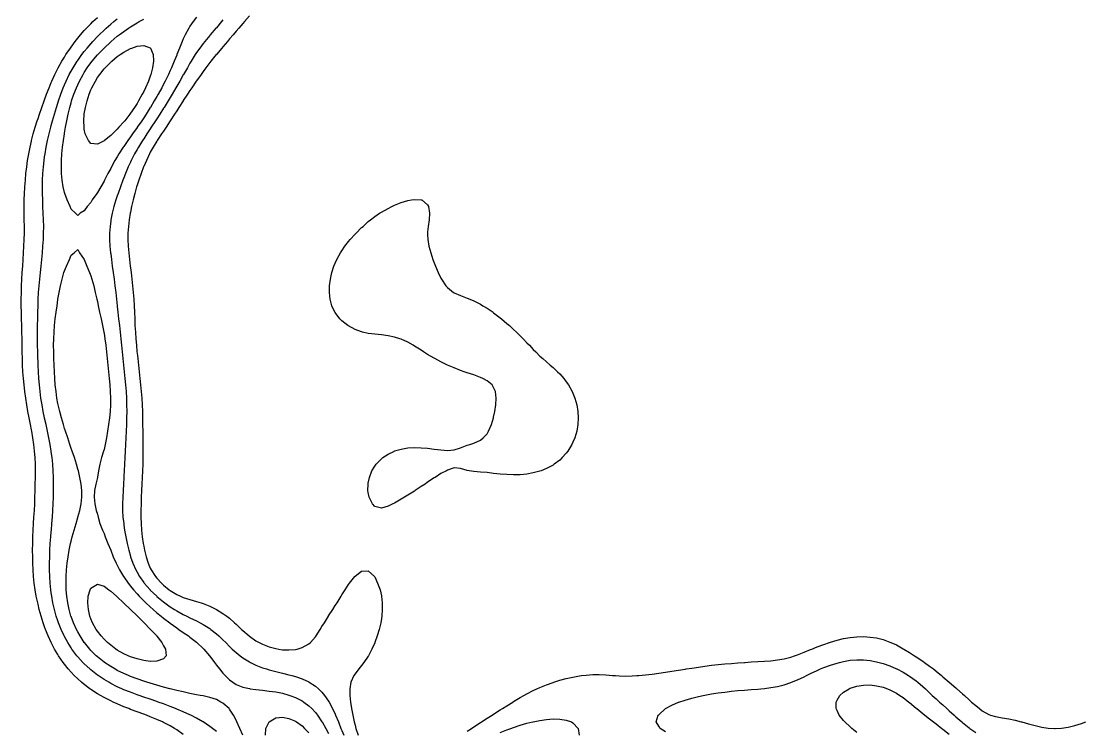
# Model space of a CAD drawing. Header units: inches. Extents: x -3765 to -2207, y 6717241 to 6718976.
# Drawn here: x -3386 to -2782, y 6718171 to 6718574 of the extents above; entities that cross this region are included whole.
import ezdxf

# ---------------------------------------------------------------- set-up
doc = ezdxf.new("R2010")
doc.units = ezdxf.units.IN
doc.header["$MEASUREMENT"] = 0

msp = doc.modelspace()

# ---------------------------------------------------------------- linework, layer by layer
for points in [[(-3286.55, 6718575.84), (-3288.52, 6718573.34), (-3290.3, 6718570.71), (-3290.96, 6718569.59), (-3292.96, 6718565.84), (-3294.05, 6718563.54), (-3294.66, 6718562.09), (-3296.23, 6718558.35), (-3297.71, 6718554.6), (-3297.8, 6718554.39), (-3299.25, 6718550.85), (-3300.82, 6718547.1), (-3301.55, 6718545.55), (-3302.55, 6718543.35), (-3304.39, 6718539.61), (-3305.29, 6718537.87), (-3306.33, 6718535.86), (-3308.36, 6718532.11), (-3309.04, 6718530.91), (-3310.52, 6718528.36), (-3312.74, 6718524.61), (-3312.79, 6718524.53), (-3315.13, 6718520.87), (-3316.54, 6718518.72), (-3317.64, 6718517.12), (-3320.2, 6718513.37), (-3320.29, 6718513.24), (-3322.89, 6718509.62), (-3324.03, 6718507.94), (-3325.56, 6718505.87), (-3327.78, 6718502.57), (-3328.12, 6718502.13), (-3330.59, 6718498.38), (-3331.53, 6718496.71), (-3332.87, 6718494.63), (-3334.85, 6718490.88), (-3335.28, 6718489.96), (-3336.83, 6718487.13), (-3338.72, 6718483.39), (-3339.03, 6718482.76), (-3340.93, 6718479.64), (-3342.77, 6718476.37), (-3343.15, 6718475.89), (-3345.73, 6718472.14), (-3346.52, 6718470.75), (-3348.72, 6718468.39), (-3350.27, 6718465.92), (-3352.62, 6718464.65)], [(-3256.57, 6718576.66), (-3259.35, 6718573.34), (-3260.32, 6718572.22), (-3262.56, 6718569.59), (-3264.06, 6718567.85), (-3265.78, 6718565.84), (-3267.81, 6718563.5), (-3269, 6718562.09), (-3271.56, 6718559.13), (-3272.23, 6718558.35), (-3275.31, 6718554.72), (-3275.41, 6718554.6), (-3278.47, 6718550.85), (-3279.06, 6718550.13), (-3281.31, 6718547.1), (-3282.81, 6718545.13), (-3284.01, 6718543.35), (-3286.55, 6718539.83), (-3286.7, 6718539.61), (-3289.21, 6718535.86), (-3290.3, 6718534.32), (-3291.71, 6718532.11), (-3294.05, 6718528.64), (-3294.22, 6718528.36), (-3296.58, 6718524.61), (-3297.8, 6718522.79), (-3298.99, 6718520.87), (-3301.47, 6718517.12), (-3301.55, 6718517), (-3303.87, 6718513.37), (-3305.29, 6718511.28), (-3306.36, 6718509.62), (-3308.85, 6718505.87), (-3309.04, 6718505.57), (-3311.1, 6718502.13), (-3312.79, 6718499.18), (-3313.22, 6718498.38), (-3315, 6718494.63), (-3316.54, 6718491.15), (-3316.65, 6718490.88), (-3318.02, 6718487.13), (-3319.33, 6718483.39), (-3320.29, 6718480.49), (-3320.55, 6718479.64), (-3321.6, 6718475.89), (-3322.53, 6718472.14), (-3323.38, 6718468.39), (-3324.03, 6718465.16), (-3324.13, 6718464.65), (-3324.75, 6718460.9), (-3325.21, 6718457.15), (-3325.46, 6718453.4), (-3325.48, 6718449.65), (-3325.31, 6718445.9), (-3325.01, 6718442.16), (-3324.6, 6718438.41), (-3324.16, 6718434.66), (-3324.03, 6718433.57), (-3323.7, 6718430.91), (-3323.28, 6718427.16), (-3322.88, 6718423.42), (-3322.53, 6718419.67), (-3322.23, 6718415.92), (-3322, 6718412.17), (-3321.81, 6718408.42), (-3321.65, 6718404.68), (-3321.48, 6718400.93), (-3321.27, 6718397.18), (-3321.02, 6718393.43), (-3320.71, 6718389.68), (-3320.35, 6718385.94), (-3320.29, 6718385.26), (-3319.94, 6718382.19), (-3319.5, 6718378.44), (-3319.06, 6718374.69), (-3318.66, 6718370.94), (-3318.29, 6718367.2), (-3317.96, 6718363.45), (-3317.68, 6718359.7), (-3317.46, 6718355.95), (-3317.31, 6718352.2), (-3317.21, 6718348.46), (-3317.15, 6718344.71), (-3317.11, 6718340.96), (-3317.09, 6718337.21), (-3317.06, 6718333.46), (-3317.02, 6718329.71), (-3317.02, 6718325.97), (-3317.07, 6718322.22), (-3317.18, 6718318.47), (-3317.33, 6718314.72), (-3317.51, 6718310.97), (-3317.71, 6718307.23), (-3317.9, 6718303.48), (-3318.05, 6718299.73), (-3318.12, 6718295.98), (-3318.13, 6718292.23), (-3318.02, 6718288.49), (-3317.74, 6718284.74), (-3317.32, 6718280.99), (-3316.79, 6718277.24), (-3316.54, 6718275.8), (-3316.09, 6718273.49), (-3315.17, 6718269.75), (-3313.97, 6718266), (-3312.79, 6718263.31), (-3312.27, 6718262.25), (-3309.86, 6718258.5), (-3309.04, 6718257.5), (-3306.53, 6718254.75), (-3305.29, 6718253.58), (-3302.17, 6718251.01), (-3301.55, 6718250.53), (-3297.8, 6718248.23), (-3295.65, 6718247.26), (-3294.05, 6718246.56), (-3290.3, 6718245.43), (-3286.55, 6718244.36), (-3283.98, 6718243.51), (-3282.81, 6718243.13), (-3279.06, 6718241.68), (-3275.31, 6718239.81), (-3275.22, 6718239.76), (-3271.56, 6718237.59), (-3269.39, 6718236.01), (-3267.81, 6718234.79), (-3264.93, 6718232.27), (-3264.06, 6718231.47), (-3260.98, 6718228.52), (-3260.32, 6718227.89), (-3256.71, 6718224.77), (-3256.57, 6718224.66), (-3252.82, 6718222.06), (-3251.01, 6718221.02), (-3249.07, 6718220.04), (-3245.32, 6718218.59), (-3241.58, 6718217.56), (-3239.87, 6718217.27), (-3237.83, 6718216.95), (-3234.08, 6718216.8), (-3230.33, 6718217.1), (-3229.51, 6718217.27), (-3226.58, 6718218.13), (-3222.84, 6718220.29), (-3221.93, 6718221.02), (-3219.09, 6718224.3), (-3218.72, 6718224.77), (-3216.29, 6718228.52), (-3215.34, 6718230.12), (-3213.99, 6718232.27), (-3211.73, 6718236.01), (-3211.59, 6718236.24), (-3209.22, 6718239.76), (-3207.84, 6718242.03), (-3206.8, 6718243.51), (-3204.5, 6718247.26), (-3204.1, 6718248.03), (-3202.11, 6718251.01), (-3200.35, 6718253.96), (-3199.67, 6718254.75), (-3196.68, 6718258.5), (-3196.6, 6718258.61), (-3192.85, 6718261.46), (-3189.1, 6718261.67), (-3185.61, 6718258.5), (-3185.36, 6718258.24), (-3183.74, 6718254.75), (-3182.4, 6718251.01), (-3181.61, 6718247.54), (-3181.56, 6718247.26), (-3181.26, 6718243.51), (-3181.21, 6718239.76), (-3181.42, 6718236.01), (-3181.61, 6718234.68), (-3181.99, 6718232.27), (-3182.84, 6718228.52), (-3183.94, 6718224.77), (-3185.27, 6718221.02), (-3185.36, 6718220.83), (-3187, 6718217.27), (-3188.97, 6718213.52), (-3189.1, 6718213.31), (-3191.51, 6718209.78), (-3192.85, 6718208.01), (-3194.46, 6718206.03), (-3196.6, 6718203.23), (-3197.21, 6718202.28), (-3198.89, 6718198.53), (-3199.54, 6718194.78), (-3199.55, 6718191.04), (-3199.18, 6718187.29), (-3198.62, 6718183.54), (-3197.92, 6718179.79), (-3197.11, 6718176.04), (-3196.6, 6718174.11), (-3196.09, 6718172.3), (-3194.75, 6718168.55)], [(-3294.05, 6718168.92), (-3297.8, 6718171.45), (-3299.07, 6718172.3), (-3301.55, 6718173.69), (-3305.29, 6718175.74), (-3305.89, 6718176.04), (-3309.04, 6718177.42), (-3312.79, 6718178.96), (-3314.88, 6718179.79), (-3316.54, 6718180.36), (-3320.29, 6718181.68), (-3324.03, 6718183.13), (-3325.01, 6718183.54), (-3327.78, 6718184.61), (-3331.53, 6718186.21), (-3333.78, 6718187.29), (-3335.28, 6718187.97), (-3339.03, 6718189.84), (-3341.13, 6718191.04), (-3342.77, 6718191.96), (-3346.52, 6718194.38), (-3347.08, 6718194.78), (-3350.27, 6718197.13), (-3351.94, 6718198.53), (-3354.02, 6718200.36), (-3355.97, 6718202.28), (-3357.77, 6718204.18), (-3359.38, 6718206.03), (-3361.51, 6718208.74), (-3362.3, 6718209.78), (-3364.82, 6718213.52), (-3365.26, 6718214.25), (-3367.08, 6718217.27), (-3368.98, 6718221.02), (-3369.01, 6718221.09), (-3370.76, 6718224.77), (-3372.24, 6718228.52), (-3372.76, 6718230), (-3373.6, 6718232.27), (-3374.8, 6718236.01), (-3375.81, 6718239.76), (-3376.51, 6718242.85), (-3376.68, 6718243.51), (-3377.49, 6718247.26), (-3378.15, 6718251.01), (-3378.66, 6718254.75), (-3379.03, 6718258.5), (-3379.28, 6718262.25), (-3379.45, 6718266), (-3379.56, 6718269.75), (-3379.58, 6718273.49), (-3379.54, 6718277.24), (-3379.44, 6718280.99), (-3379.27, 6718284.74), (-3379.06, 6718288.49), (-3378.83, 6718292.23), (-3378.6, 6718295.98), (-3378.4, 6718299.73), (-3378.26, 6718303.48), (-3378.15, 6718307.23), (-3378.07, 6718310.97), (-3378, 6718314.72), (-3377.99, 6718318.47), (-3378.04, 6718322.22), (-3378.2, 6718325.97), (-3378.5, 6718329.71), (-3378.96, 6718333.46), (-3379.51, 6718337.21), (-3380.13, 6718340.96), (-3380.25, 6718341.63), (-3380.86, 6718344.71), (-3381.59, 6718348.46), (-3382.28, 6718352.2), (-3382.92, 6718355.95), (-3383.5, 6718359.7), (-3384, 6718363.45), (-3384, 6718363.5), (-3384.46, 6718367.2), (-3384.84, 6718370.94), (-3385.12, 6718374.69), (-3385.3, 6718378.44), (-3385.4, 6718382.19), (-3385.45, 6718385.94), (-3385.5, 6718389.68), (-3385.55, 6718393.43), (-3385.64, 6718397.18), (-3385.75, 6718400.93), (-3385.86, 6718404.68), (-3385.96, 6718408.42), (-3386.02, 6718412.17), (-3386.02, 6718415.92), (-3385.96, 6718419.67), (-3385.83, 6718423.42), (-3385.66, 6718427.16), (-3385.45, 6718430.91), (-3385.22, 6718434.66), (-3384.97, 6718438.41), (-3384.73, 6718442.16), (-3384.51, 6718445.9), (-3384.34, 6718449.65), (-3384.27, 6718453.4), (-3384.29, 6718457.15), (-3384.32, 6718460.9), (-3384.36, 6718464.65), (-3384.36, 6718468.39), (-3384.31, 6718472.14), (-3384.19, 6718475.89), (-3384, 6718479.2), (-3383.98, 6718479.64), (-3383.7, 6718483.39), (-3383.36, 6718487.13), (-3382.95, 6718490.88), (-3382.44, 6718494.63), (-3381.82, 6718498.38), (-3381.07, 6718502.13), (-3380.25, 6718505.53), (-3380.18, 6718505.87), (-3379.26, 6718509.62), (-3378.19, 6718513.37), (-3376.97, 6718517.12), (-3376.51, 6718518.4), (-3375.71, 6718520.87), (-3374.43, 6718524.61), (-3373.03, 6718528.36), (-3372.76, 6718529.03), (-3371.69, 6718532.11), (-3370.25, 6718535.86), (-3369.01, 6718538.72), (-3368.66, 6718539.61), (-3367.01, 6718543.35), (-3365.26, 6718546.72), (-3365.07, 6718547.1), (-3363.02, 6718550.85), (-3361.51, 6718553.27), (-3360.69, 6718554.6), (-3358.18, 6718558.35), (-3357.77, 6718558.92), (-3355.46, 6718562.09), (-3354.02, 6718563.91), (-3352.42, 6718565.84), (-3350.27, 6718568.26), (-3349.03, 6718569.59), (-3346.52, 6718572.16), (-3345.32, 6718573.34), (-3342.77, 6718575.75)], [(-3275.31, 6718170.47), (-3277.55, 6718172.3), (-3279.06, 6718173.46), (-3282.81, 6718175.98), (-3282.9, 6718176.04), (-3286.55, 6718178.14), (-3289.86, 6718179.79), (-3290.3, 6718179.99), (-3294.05, 6718181.64), (-3297.8, 6718183.24), (-3298.5, 6718183.54), (-3301.55, 6718184.76), (-3305.29, 6718186.18), (-3308.34, 6718187.29), (-3309.04, 6718187.53), (-3312.79, 6718188.82), (-3316.54, 6718190.1), (-3319.2, 6718191.04), (-3320.29, 6718191.41), (-3324.03, 6718192.78), (-3327.78, 6718194.29), (-3328.89, 6718194.78), (-3331.53, 6718195.97), (-3335.28, 6718197.88), (-3336.42, 6718198.53), (-3339.03, 6718200.06), (-3342.36, 6718202.28), (-3342.77, 6718202.57), (-3346.52, 6718205.47), (-3347.17, 6718206.03), (-3350.27, 6718208.89), (-3351.14, 6718209.78), (-3354.02, 6718212.97), (-3354.47, 6718213.52), (-3357.28, 6718217.27), (-3357.77, 6718218), (-3359.66, 6718221.02), (-3361.51, 6718224.45), (-3361.68, 6718224.77), (-3363.4, 6718228.52), (-3364.87, 6718232.27), (-3365.26, 6718233.42), (-3366.14, 6718236.01), (-3367.19, 6718239.76), (-3368.05, 6718243.51), (-3368.74, 6718247.26), (-3369.01, 6718249.19), (-3369.27, 6718251.01), (-3369.64, 6718254.75), (-3369.88, 6718258.5), (-3370, 6718262.25), (-3370, 6718266), (-3369.91, 6718269.75), (-3369.75, 6718273.49), (-3369.54, 6718277.24), (-3369.25, 6718280.99), (-3369.01, 6718283.87), (-3368.93, 6718284.74), (-3368.62, 6718288.49), (-3368.31, 6718292.23), (-3368.06, 6718295.98), (-3367.9, 6718299.73), (-3367.79, 6718303.48), (-3367.73, 6718307.23), (-3367.72, 6718310.97), (-3367.77, 6718314.72), (-3367.89, 6718318.47), (-3368.11, 6718322.22), (-3368.51, 6718325.97), (-3369.01, 6718329.21), (-3369.08, 6718329.71), (-3369.72, 6718333.46), (-3370.43, 6718337.21), (-3371.19, 6718340.96), (-3371.97, 6718344.71), (-3372.76, 6718348.3), (-3372.79, 6718348.46), (-3373.57, 6718352.2), (-3374.26, 6718355.95), (-3374.85, 6718359.7), (-3375.36, 6718363.45), (-3375.76, 6718367.2), (-3376.07, 6718370.94), (-3376.27, 6718374.69), (-3376.42, 6718378.44), (-3376.51, 6718380.9), (-3376.55, 6718382.19), (-3376.65, 6718385.94), (-3376.75, 6718389.68), (-3376.82, 6718393.43), (-3376.83, 6718397.18), (-3376.79, 6718400.93), (-3376.71, 6718404.68), (-3376.61, 6718408.42), (-3376.51, 6718412.08), (-3376.5, 6718412.17), (-3376.37, 6718415.92), (-3376.18, 6718419.67), (-3375.92, 6718423.42), (-3375.58, 6718427.16), (-3375.19, 6718430.91), (-3374.78, 6718434.66), (-3374.38, 6718438.41), (-3374, 6718442.16), (-3373.7, 6718445.9), (-3373.47, 6718449.65), (-3373.34, 6718453.4), (-3373.32, 6718457.15), (-3373.4, 6718460.9), (-3373.56, 6718464.65), (-3373.73, 6718468.39), (-3373.87, 6718472.14), (-3373.95, 6718475.89), (-3373.97, 6718479.64), (-3373.89, 6718483.39), (-3373.71, 6718487.13), (-3373.43, 6718490.88), (-3373.04, 6718494.63), (-3372.76, 6718496.71), (-3372.53, 6718498.38), (-3371.9, 6718502.13), (-3371.15, 6718505.87), (-3370.28, 6718509.62), (-3369.29, 6718513.37), (-3369.01, 6718514.34), (-3368.25, 6718517.12), (-3367.19, 6718520.87), (-3366.08, 6718524.61), (-3365.26, 6718527.17), (-3364.9, 6718528.36), (-3363.64, 6718532.11), (-3362.22, 6718535.86), (-3361.51, 6718537.49), (-3360.6, 6718539.61), (-3358.77, 6718543.35), (-3357.77, 6718545.16), (-3356.67, 6718547.1), (-3354.31, 6718550.85), (-3354.02, 6718551.27), (-3351.63, 6718554.6), (-3350.27, 6718556.36), (-3348.65, 6718558.35), (-3346.52, 6718560.82), (-3345.37, 6718562.09), (-3342.77, 6718564.85), (-3341.78, 6718565.84), (-3339.03, 6718568.49), (-3337.79, 6718569.59), (-3335.28, 6718571.81), (-3333.43, 6718573.34), (-3331.53, 6718574.92)], [(-3352.62, 6718464.65), (-3354.02, 6718463.27), (-3355.2, 6718464.65), (-3357.77, 6718466.97), (-3358.29, 6718468.39), (-3359.93, 6718472.14), (-3361.37, 6718475.89), (-3361.51, 6718476.34), (-3362.21, 6718479.64), (-3362.79, 6718483.39), (-3363.14, 6718487.13), (-3363.29, 6718490.88), (-3363.24, 6718494.63), (-3363.03, 6718498.38), (-3362.65, 6718502.13), (-3362.15, 6718505.87), (-3361.58, 6718509.62), (-3361.51, 6718510.01), (-3360.93, 6718513.37), (-3360.21, 6718517.12), (-3359.42, 6718520.87), (-3358.51, 6718524.61), (-3357.77, 6718527.29), (-3357.45, 6718528.36), (-3356.18, 6718532.11), (-3354.71, 6718535.86), (-3354.02, 6718537.4), (-3352.97, 6718539.61), (-3350.95, 6718543.35), (-3350.27, 6718544.47), (-3348.54, 6718547.1), (-3346.52, 6718549.89), (-3345.77, 6718550.85), (-3342.77, 6718554.42), (-3342.62, 6718554.6), (-3339.05, 6718558.35), (-3339.03, 6718558.37), (-3335.28, 6718561.86), (-3335, 6718562.09), (-3331.53, 6718565), (-3330.41, 6718565.84), (-3327.78, 6718567.81), (-3325.13, 6718569.59), (-3324.03, 6718570.34), (-3320.29, 6718572.64), (-3319.03, 6718573.34), (-3316.54, 6718574.82)], [(-3271.56, 6718574.27), (-3272.35, 6718573.34), (-3275.31, 6718569.85), (-3275.53, 6718569.59), (-3278.72, 6718565.84), (-3279.06, 6718565.44), (-3281.87, 6718562.09), (-3282.81, 6718560.94), (-3284.75, 6718558.35), (-3286.55, 6718555.79), (-3287.31, 6718554.6), (-3289.61, 6718550.85), (-3290.3, 6718549.72), (-3291.76, 6718547.1), (-3293.91, 6718543.35), (-3294.05, 6718543.13), (-3296.05, 6718539.61), (-3297.8, 6718536.67), (-3298.26, 6718535.86), (-3300.47, 6718532.11), (-3301.55, 6718530.35), (-3302.72, 6718528.36), (-3305.01, 6718524.61), (-3305.29, 6718524.17), (-3307.34, 6718520.87), (-3309.04, 6718518.24), (-3309.76, 6718517.12), (-3312.24, 6718513.37), (-3312.79, 6718512.55), (-3314.74, 6718509.62), (-3316.54, 6718506.89), (-3317.21, 6718505.87), (-3319.55, 6718502.13), (-3320.29, 6718500.83), (-3321.7, 6718498.38), (-3323.61, 6718494.63), (-3324.03, 6718493.68), (-3325.33, 6718490.88), (-3326.84, 6718487.13), (-3327.78, 6718484.67), (-3328.3, 6718483.39), (-3329.72, 6718479.64), (-3331.06, 6718475.89), (-3331.53, 6718474.48), (-3332.38, 6718472.14), (-3333.57, 6718468.39), (-3334.53, 6718464.65), (-3335.2, 6718460.9), (-3335.28, 6718460.22), (-3335.66, 6718457.15), (-3335.9, 6718453.4), (-3335.91, 6718449.65), (-3335.72, 6718445.9), (-3335.35, 6718442.16), (-3335.28, 6718441.58), (-3334.9, 6718438.41), (-3334.4, 6718434.66), (-3333.87, 6718430.91), (-3333.34, 6718427.16), (-3332.84, 6718423.42), (-3332.37, 6718419.67), (-3331.95, 6718415.92), (-3331.58, 6718412.17), (-3331.53, 6718411.75), (-3331.2, 6718408.42), (-3330.78, 6718404.68), (-3330.35, 6718400.93), (-3329.94, 6718397.18), (-3329.53, 6718393.43), (-3329.13, 6718389.68), (-3328.74, 6718385.94), (-3328.37, 6718382.19), (-3327.99, 6718378.44), (-3327.78, 6718376.49), (-3327.59, 6718374.69), (-3327.2, 6718370.94), (-3326.86, 6718367.2), (-3326.57, 6718363.45), (-3326.36, 6718359.7), (-3326.23, 6718355.95), (-3326.18, 6718352.2), (-3326.21, 6718348.46), (-3326.33, 6718344.71), (-3326.48, 6718340.96), (-3326.66, 6718337.21), (-3326.85, 6718333.46), (-3327.05, 6718329.71), (-3327.23, 6718325.97), (-3327.4, 6718322.22), (-3327.59, 6718318.47), (-3327.78, 6718315.36), (-3327.82, 6718314.72), (-3328.07, 6718310.97), (-3328.28, 6718307.23), (-3328.42, 6718303.48), (-3328.5, 6718299.73), (-3328.49, 6718295.98), (-3328.3, 6718292.23), (-3327.91, 6718288.49), (-3327.78, 6718287.67), (-3327.37, 6718284.74), (-3326.72, 6718280.99), (-3325.95, 6718277.24), (-3325.03, 6718273.49), (-3324.03, 6718270), (-3323.97, 6718269.75), (-3322.7, 6718266), (-3321.03, 6718262.25), (-3320.29, 6718260.94), (-3318.9, 6718258.5), (-3316.54, 6718255.15), (-3316.24, 6718254.75), (-3312.96, 6718251.01), (-3312.79, 6718250.83), (-3309.07, 6718247.26), (-3309.04, 6718247.23), (-3305.29, 6718244.09), (-3304.5, 6718243.51), (-3301.55, 6718241.36), (-3299, 6718239.76), (-3297.8, 6718238.99), (-3294.05, 6718236.96), (-3292.02, 6718236.01), (-3290.3, 6718235.14), (-3286.55, 6718233.34), (-3284.48, 6718232.27), (-3282.81, 6718231.3), (-3279.06, 6718228.91), (-3278.5, 6718228.52), (-3275.31, 6718226.03), (-3273.86, 6718224.77), (-3271.56, 6718222.56), (-3270.01, 6718221.02), (-3267.81, 6718218.79), (-3266.24, 6718217.27), (-3264.06, 6718215.3), (-3261.81, 6718213.52), (-3260.32, 6718212.42), (-3256.57, 6718210.12), (-3255.9, 6718209.78), (-3252.82, 6718208.25), (-3249.07, 6718206.76), (-3246.82, 6718206.03), (-3245.32, 6718205.56), (-3241.58, 6718204.55), (-3237.83, 6718203.63), (-3234.08, 6718202.72), (-3232.48, 6718202.28), (-3230.33, 6718201.7), (-3226.58, 6718200.44), (-3222.84, 6718198.71), (-3222.54, 6718198.53), (-3219.09, 6718196.37), (-3217.28, 6718194.78), (-3215.34, 6718192.89), (-3213.88, 6718191.04), (-3211.59, 6718187.71), (-3211.35, 6718187.29), (-3209.34, 6718183.54), (-3207.84, 6718180.38), (-3207.6, 6718179.79), (-3206.06, 6718176.04), (-3204.57, 6718172.3), (-3204.1, 6718171.21), (-3202.99, 6718168.55)], [(-3338.87, 6718505.87), (-3339.03, 6718505.73), (-3342.77, 6718503.89), (-3346.52, 6718504.2), (-3347.92, 6718505.87), (-3349.69, 6718509.62), (-3350.27, 6718512.26), (-3350.41, 6718513.37), (-3350.53, 6718517.12), (-3350.3, 6718520.87), (-3350.27, 6718521.04), (-3349.65, 6718524.61), (-3348.72, 6718528.36), (-3347.54, 6718532.11), (-3346.52, 6718534.71), (-3346.01, 6718535.86), (-3343.99, 6718539.61), (-3342.77, 6718541.56), (-3341.49, 6718543.35), (-3339.03, 6718546.49), (-3338.47, 6718547.1), (-3335.28, 6718550.37), (-3334.72, 6718550.85), (-3331.53, 6718553.5), (-3329.94, 6718554.6), (-3327.78, 6718556.05), (-3324.03, 6718558.1), (-3323.32, 6718558.35), (-3320.29, 6718559.41), (-3316.54, 6718559.78), (-3312.79, 6718558.38), (-3312.75, 6718558.35), (-3311.12, 6718554.6), (-3310.97, 6718550.85), (-3311.54, 6718547.1), (-3312.48, 6718543.35), (-3312.79, 6718542.48), (-3313.87, 6718539.61), (-3315.48, 6718535.86), (-3316.54, 6718533.65), (-3317.34, 6718532.11), (-3319.44, 6718528.36), (-3320.29, 6718526.94), (-3321.82, 6718524.61), (-3324.03, 6718521.33), (-3324.39, 6718520.87), (-3327.32, 6718517.12), (-3327.78, 6718516.51), (-3330.62, 6718513.37), (-3331.53, 6718512.29), (-3334.33, 6718509.62), (-3335.28, 6718508.64), (-3338.87, 6718505.87)], [(-3175.15, 6718299.73), (-3177.86, 6718298.39), (-3181.61, 6718297.33), (-3185.36, 6718298.26), (-3186.58, 6718299.73), (-3188.5, 6718303.48), (-3189.1, 6718306.23), (-3189.24, 6718307.23), (-3189.2, 6718310.97), (-3189.1, 6718311.5), (-3188.44, 6718314.72), (-3186.97, 6718318.47), (-3185.36, 6718321.18), (-3184.62, 6718322.22), (-3181.61, 6718325.31), (-3180.82, 6718325.97), (-3177.86, 6718327.88), (-3174.18, 6718329.71), (-3174.11, 6718329.74), (-3170.36, 6718330.8), (-3166.62, 6718331.43), (-3162.87, 6718331.65), (-3159.12, 6718331.57), (-3155.37, 6718331.25), (-3151.62, 6718330.77), (-3147.87, 6718330.28), (-3144.13, 6718330.03), (-3140.38, 6718330.43), (-3136.63, 6718331.6), (-3132.88, 6718332.97), (-3131.47, 6718333.46), (-3129.13, 6718334.11), (-3125.39, 6718335.78), (-3123.81, 6718337.21), (-3121.64, 6718339.52), (-3120.76, 6718340.96), (-3119.1, 6718344.71), (-3117.98, 6718348.46), (-3117.89, 6718348.87), (-3117.21, 6718352.2), (-3116.69, 6718355.95), (-3116.49, 6718359.7), (-3116.92, 6718363.45), (-3117.89, 6718365.73), (-3118.69, 6718367.2), (-3121.64, 6718369.58), (-3123.97, 6718370.94), (-3125.39, 6718371.51), (-3129.13, 6718372.87), (-3132.88, 6718374.09), (-3134.57, 6718374.69), (-3136.63, 6718375.37), (-3140.38, 6718376.84), (-3144.03, 6718378.44), (-3144.13, 6718378.48), (-3147.87, 6718380.37), (-3151.35, 6718382.19), (-3151.62, 6718382.34), (-3155.37, 6718384.55), (-3157.73, 6718385.94), (-3159.12, 6718386.84), (-3162.87, 6718389.22), (-3163.64, 6718389.68), (-3166.62, 6718391.54), (-3170.36, 6718393.17), (-3171.22, 6718393.43), (-3174.11, 6718394.3), (-3177.86, 6718395.08), (-3181.61, 6718395.59), (-3185.36, 6718395.98), (-3189.1, 6718396.47), (-3192.27, 6718397.18), (-3192.85, 6718397.32), (-3196.6, 6718398.71), (-3200.35, 6718400.67), (-3200.73, 6718400.93), (-3204.1, 6718403.64), (-3205.14, 6718404.68), (-3207.84, 6718408.22), (-3207.98, 6718408.42), (-3209.74, 6718412.17), (-3210.76, 6718415.92), (-3211.16, 6718419.67), (-3211.06, 6718423.42), (-3210.59, 6718427.16), (-3209.75, 6718430.91), (-3208.54, 6718434.66), (-3207.84, 6718436.29), (-3206.91, 6718438.41), (-3204.87, 6718442.16), (-3204.1, 6718443.38), (-3202.36, 6718445.9), (-3200.35, 6718448.54), (-3199.38, 6718449.65), (-3196.6, 6718452.73), (-3195.89, 6718453.4), (-3192.85, 6718456.44), (-3192.04, 6718457.15), (-3189.1, 6718459.84), (-3187.8, 6718460.9), (-3185.36, 6718462.77), (-3182.6, 6718464.65), (-3181.61, 6718465.29), (-3177.86, 6718467.37), (-3175.72, 6718468.39), (-3174.11, 6718469.17), (-3170.36, 6718470.63), (-3166.62, 6718471.77), (-3164.46, 6718472.14), (-3162.87, 6718472.44), (-3159.12, 6718472.3), (-3158.69, 6718472.14), (-3155.37, 6718469.46), (-3154.89, 6718468.39), (-3154.33, 6718464.65), (-3154.51, 6718460.9), (-3155.1, 6718457.15), (-3155.37, 6718454.06), (-3155.43, 6718453.4), (-3155.37, 6718452.38), (-3155.24, 6718449.65), (-3154.6, 6718445.9), (-3153.62, 6718442.16), (-3152.38, 6718438.41), (-3151.62, 6718436.42), (-3150.96, 6718434.66), (-3149.36, 6718430.91), (-3147.87, 6718427.82), (-3147.53, 6718427.16), (-3145.06, 6718423.42), (-3144.13, 6718422.39), (-3140.61, 6718419.67), (-3140.38, 6718419.54), (-3136.63, 6718417.91), (-3132.88, 6718416.51), (-3131.48, 6718415.92), (-3129.13, 6718414.89), (-3125.39, 6718412.99), (-3123.97, 6718412.17), (-3121.64, 6718410.71), (-3118.24, 6718408.42), (-3117.89, 6718408.16), (-3114.14, 6718405.26), (-3113.39, 6718404.68), (-3110.39, 6718402.12), (-3108.98, 6718400.93), (-3106.65, 6718398.73), (-3104.95, 6718397.18), (-3102.9, 6718395.06), (-3101.22, 6718393.43), (-3099.15, 6718391.18), (-3097.64, 6718389.68), (-3095.4, 6718387.29), (-3094, 6718385.94), (-3091.65, 6718383.59), (-3090.06, 6718382.19), (-3087.91, 6718380.28), (-3085.77, 6718378.44), (-3084.16, 6718377.09), (-3081.58, 6718374.69), (-3080.41, 6718373.56), (-3078.15, 6718370.94), (-3076.66, 6718369.03), (-3075.46, 6718367.2), (-3073.37, 6718363.45), (-3072.91, 6718362.44), (-3071.84, 6718359.7), (-3070.76, 6718355.95), (-3070.08, 6718352.2), (-3069.83, 6718348.46), (-3070.02, 6718344.71), (-3070.68, 6718340.96), (-3071.82, 6718337.21), (-3072.91, 6718334.64), (-3073.48, 6718333.46), (-3075.77, 6718329.71), (-3076.66, 6718328.54), (-3078.94, 6718325.97), (-3080.41, 6718324.59), (-3083.46, 6718322.22), (-3084.16, 6718321.75), (-3087.91, 6718319.73), (-3090.97, 6718318.47), (-3091.65, 6718318.22), (-3095.4, 6718317.23), (-3099.15, 6718316.58), (-3102.9, 6718316.24), (-3106.65, 6718316.17), (-3110.39, 6718316.33), (-3114.14, 6718316.63), (-3117.89, 6718317.02), (-3121.64, 6718317.42), (-3125.39, 6718317.74), (-3129.13, 6718318.11), (-3131.77, 6718318.47), (-3132.88, 6718318.72), (-3136.63, 6718319.76), (-3140.38, 6718320.08), (-3144.13, 6718318.8), (-3144.58, 6718318.47), (-3147.87, 6718317.03), (-3151.17, 6718314.72), (-3151.62, 6718314.49), (-3155.37, 6718312.09), (-3156.86, 6718310.97), (-3159.12, 6718309.58), (-3162.52, 6718307.23), (-3162.87, 6718307), (-3166.62, 6718304.65), (-3168.52, 6718303.48), (-3170.36, 6718302.33), (-3174.11, 6718300.18), (-3175.15, 6718299.73)], [(-3260.36, 6718168.55), (-3262.05, 6718172.3), (-3263.7, 6718176.04), (-3264.06, 6718176.96), (-3265.56, 6718179.79), (-3267.81, 6718183.3), (-3268.05, 6718183.54), (-3271.56, 6718186.67), (-3272.7, 6718187.29), (-3275.31, 6718188.66), (-3279.06, 6718189.88), (-3282.81, 6718190.71), (-3284.52, 6718191.04), (-3286.55, 6718191.43), (-3290.3, 6718192.17), (-3294.05, 6718193), (-3297.8, 6718193.86), (-3301.55, 6718194.75), (-3301.66, 6718194.78), (-3305.29, 6718195.78), (-3309.04, 6718196.83), (-3312.79, 6718197.91), (-3314.82, 6718198.53), (-3316.54, 6718199.09), (-3320.29, 6718200.39), (-3324.03, 6718201.78), (-3325.22, 6718202.28), (-3327.78, 6718203.41), (-3331.53, 6718205.24), (-3332.96, 6718206.03), (-3335.28, 6718207.39), (-3338.85, 6718209.78), (-3339.03, 6718209.9), (-3342.77, 6718212.94), (-3343.43, 6718213.52), (-3346.52, 6718216.58), (-3347.16, 6718217.27), (-3350.22, 6718221.02), (-3350.27, 6718221.08), (-3352.69, 6718224.77), (-3354.02, 6718227.09), (-3354.77, 6718228.52), (-3356.43, 6718232.27), (-3357.77, 6718235.87), (-3357.81, 6718236.01), (-3358.84, 6718239.76), (-3359.63, 6718243.51), (-3360.2, 6718247.26), (-3360.53, 6718251.01), (-3360.64, 6718254.75), (-3360.58, 6718258.5), (-3360.36, 6718262.25), (-3360.01, 6718266), (-3359.49, 6718269.75), (-3358.84, 6718273.49), (-3358.06, 6718277.24), (-3357.77, 6718278.61), (-3357.05, 6718280.99), (-3355.93, 6718284.74), (-3354.84, 6718288.49), (-3354.02, 6718291.98), (-3353.91, 6718292.23), (-3352.78, 6718295.98), (-3352.02, 6718299.73), (-3351.62, 6718303.48), (-3351.68, 6718307.23), (-3352.09, 6718310.97), (-3352.7, 6718314.72), (-3353.62, 6718318.47), (-3354.02, 6718319.48), (-3354.6, 6718322.22), (-3355.76, 6718325.97), (-3357.19, 6718329.71), (-3357.77, 6718331.05), (-3358.49, 6718333.46), (-3359.69, 6718337.21), (-3360.95, 6718340.96), (-3361.51, 6718342.57), (-3362.1, 6718344.71), (-3363.14, 6718348.46), (-3364.18, 6718352.2), (-3365.12, 6718355.95), (-3365.26, 6718356.62), (-3365.81, 6718359.7), (-3366.32, 6718363.45), (-3366.7, 6718367.2), (-3366.97, 6718370.94), (-3367.17, 6718374.69), (-3367.33, 6718378.44), (-3367.48, 6718382.19), (-3367.62, 6718385.94), (-3367.67, 6718389.68), (-3367.61, 6718393.43), (-3367.44, 6718397.18), (-3367.14, 6718400.93), (-3366.71, 6718404.68), (-3366.22, 6718408.42), (-3365.72, 6718412.17), (-3365.26, 6718415.71), (-3365.23, 6718415.92), (-3364.56, 6718419.67), (-3363.77, 6718423.42), (-3362.83, 6718427.16), (-3361.81, 6718430.91), (-3361.51, 6718431.99), (-3360.28, 6718434.66), (-3358.64, 6718438.41), (-3357.77, 6718440.86), (-3356, 6718442.16), (-3354.02, 6718443.99), (-3352.97, 6718442.16), (-3350.27, 6718438.46), (-3350.26, 6718438.41), (-3348.87, 6718434.66), (-3347.31, 6718430.91), (-3346.52, 6718429.13), (-3345.97, 6718427.16), (-3344.94, 6718423.42), (-3344.01, 6718419.67), (-3343.14, 6718415.92), (-3342.77, 6718414.5), (-3342.33, 6718412.17), (-3341.54, 6718408.42), (-3340.72, 6718404.68), (-3339.91, 6718400.93), (-3339.14, 6718397.18), (-3339.03, 6718396.57), (-3338.53, 6718393.43), (-3338.03, 6718389.68), (-3337.63, 6718385.94), (-3337.25, 6718382.19), (-3336.88, 6718378.44), (-3336.52, 6718374.69), (-3336.13, 6718370.94), (-3335.77, 6718367.2), (-3335.49, 6718363.45), (-3335.37, 6718359.7), (-3335.42, 6718355.95), (-3335.63, 6718352.2), (-3335.99, 6718348.46), (-3336.45, 6718344.71), (-3337.01, 6718340.96), (-3337.67, 6718337.21), (-3338.41, 6718333.46), (-3339.03, 6718330.54), (-3339.28, 6718329.71), (-3340.4, 6718325.97), (-3341.42, 6718322.22), (-3342.22, 6718318.47), (-3342.77, 6718314.95), (-3342.85, 6718314.72), (-3343.78, 6718310.97), (-3344.44, 6718307.23), (-3344.66, 6718303.48), (-3344.34, 6718299.73), (-3343.55, 6718295.98), (-3342.77, 6718293.85), (-3342.48, 6718292.23), (-3341.35, 6718288.49), (-3339.86, 6718284.74), (-3339.03, 6718282.96), (-3338.4, 6718280.99), (-3336.96, 6718277.24), (-3335.28, 6718273.52), (-3335.27, 6718273.49), (-3333.83, 6718269.75), (-3332.1, 6718266), (-3331.53, 6718264.98), (-3330.22, 6718262.25), (-3327.92, 6718258.5), (-3327.78, 6718258.32), (-3325.38, 6718254.75), (-3324.03, 6718253.07), (-3322.42, 6718251.01), (-3320.29, 6718248.63), (-3319.03, 6718247.26), (-3316.54, 6718244.75), (-3315.25, 6718243.51), (-3312.79, 6718241.21), (-3311.14, 6718239.76), (-3309.04, 6718237.93), (-3306.64, 6718236.01), (-3305.29, 6718234.89), (-3301.8, 6718232.27), (-3301.55, 6718232.06), (-3297.8, 6718229.34), (-3296.52, 6718228.52), (-3294.05, 6718226.7), (-3291.15, 6718224.77), (-3290.3, 6718224.09), (-3286.55, 6718221.19), (-3286.34, 6718221.02), (-3282.81, 6718217.7), (-3282.36, 6718217.27), (-3279.17, 6718213.52), (-3279.06, 6718213.36), (-3276.36, 6718209.78), (-3275.31, 6718208.24), (-3273.48, 6718206.03), (-3271.56, 6718203.6), (-3270.21, 6718202.28), (-3267.81, 6718199.79), (-3265.99, 6718198.53), (-3264.06, 6718197.15), (-3260.32, 6718195.67), (-3256.57, 6718194.86), (-3256.04, 6718194.78), (-3252.82, 6718194.33), (-3249.07, 6718193.94), (-3245.32, 6718193.51), (-3241.58, 6718192.97), (-3237.83, 6718192.25), (-3234.08, 6718191.24), (-3233.52, 6718191.04), (-3230.33, 6718189.82), (-3226.58, 6718187.87), (-3225.73, 6718187.29), (-3222.84, 6718185.15), (-3221.15, 6718183.54), (-3219.09, 6718181.36), (-3217.87, 6718179.79), (-3215.34, 6718176.13), (-3215.29, 6718176.04), (-3213.19, 6718172.3), (-3211.59, 6718169.43)], [(-3303.76, 6718213.52), (-3305.29, 6718211.84), (-3309.04, 6718210.4), (-3312.79, 6718210.33), (-3316.54, 6718210.87), (-3320.29, 6718211.77), (-3324.03, 6718212.98), (-3325.33, 6718213.52), (-3327.78, 6718214.7), (-3331.53, 6718216.75), (-3332.33, 6718217.27), (-3335.28, 6718219.45), (-3337.12, 6718221.02), (-3339.03, 6718222.88), (-3340.71, 6718224.77), (-3342.77, 6718227.44), (-3343.5, 6718228.52), (-3345.54, 6718232.27), (-3346.52, 6718234.54), (-3347.06, 6718236.01), (-3347.94, 6718239.76), (-3348.3, 6718243.51), (-3348.05, 6718247.26), (-3346.98, 6718251.01), (-3346.52, 6718251.92), (-3342.77, 6718254.09), (-3339.03, 6718252.94), (-3336.4, 6718251.01), (-3335.28, 6718250.27), (-3332, 6718247.26), (-3331.53, 6718246.88), (-3327.97, 6718243.51), (-3327.78, 6718243.34), (-3324.04, 6718239.76), (-3324.03, 6718239.76), (-3320.29, 6718236.15), (-3320.14, 6718236.01), (-3316.54, 6718232.48), (-3316.31, 6718232.27), (-3312.79, 6718228.7), (-3312.59, 6718228.52), (-3309.14, 6718224.77), (-3309.04, 6718224.63), (-3306.22, 6718221.02), (-3305.29, 6718219.22), (-3304.14, 6718217.27), (-3303.76, 6718213.52)], [(-3132.88, 6718170.75), (-3130.54, 6718172.3), (-3129.13, 6718173.28), (-3125.39, 6718175.68), (-3124.78, 6718176.04), (-3121.64, 6718178.1), (-3118.79, 6718179.79), (-3117.89, 6718180.4), (-3114.14, 6718182.78), (-3112.87, 6718183.54), (-3110.39, 6718185.19), (-3106.96, 6718187.29), (-3106.65, 6718187.5), (-3102.9, 6718189.85), (-3100.74, 6718191.04), (-3099.15, 6718191.97), (-3095.4, 6718193.89), (-3093.37, 6718194.78), (-3091.65, 6718195.59), (-3087.91, 6718197.1), (-3084.16, 6718198.4), (-3083.69, 6718198.53), (-3080.41, 6718199.61), (-3076.66, 6718200.63), (-3072.91, 6718201.47), (-3069.17, 6718202.14), (-3067.97, 6718202.28), (-3065.42, 6718202.6), (-3061.67, 6718202.81), (-3057.92, 6718202.83), (-3054.17, 6718202.66), (-3050.43, 6718202.4), (-3048.8, 6718202.28), (-3046.68, 6718202.14), (-3042.93, 6718202.04), (-3039.18, 6718202.12), (-3036.7, 6718202.28), (-3035.43, 6718202.36), (-3031.68, 6718202.69), (-3027.94, 6718203.1), (-3024.19, 6718203.6), (-3020.44, 6718204.19), (-3016.69, 6718204.79), (-3012.94, 6718205.38), (-3009.2, 6718205.95), (-3008.69, 6718206.03), (-3005.45, 6718206.55), (-3001.7, 6718207.13), (-2997.95, 6718207.66), (-2994.2, 6718208.12), (-2990.46, 6718208.54), (-2986.71, 6718208.91), (-2982.96, 6718209.23), (-2979.21, 6718209.5), (-2975.46, 6718209.76), (-2975.18, 6718209.78), (-2971.72, 6718210.02), (-2967.97, 6718210.27), (-2964.22, 6718210.49), (-2960.47, 6718210.74), (-2956.72, 6718211.13), (-2952.98, 6718211.83), (-2949.23, 6718212.82), (-2947.13, 6718213.52), (-2945.48, 6718214.09), (-2941.73, 6718215.53), (-2937.98, 6718216.99), (-2937.27, 6718217.27), (-2934.24, 6718218.52), (-2930.49, 6718219.93), (-2927.24, 6718221.02), (-2926.74, 6718221.2), (-2922.99, 6718222.37), (-2919.24, 6718223.29), (-2915.49, 6718223.93), (-2911.75, 6718224.31), (-2908, 6718224.39), (-2904.25, 6718224.17), (-2900.5, 6718223.62), (-2896.75, 6718222.68), (-2893.01, 6718221.31), (-2892.38, 6718221.02), (-2889.26, 6718219.64), (-2885.51, 6718217.55), (-2885.07, 6718217.27), (-2881.76, 6718215.33), (-2879.02, 6718213.52), (-2878.01, 6718212.91), (-2874.27, 6718210.39), (-2873.41, 6718209.78), (-2870.52, 6718207.71), (-2868.32, 6718206.03), (-2866.77, 6718204.78), (-2863.73, 6718202.28), (-2863.02, 6718201.65), (-2859.36, 6718198.53), (-2859.27, 6718198.46), (-2855.53, 6718195.3), (-2854.91, 6718194.78), (-2851.78, 6718192.02), (-2850.71, 6718191.04), (-2848.03, 6718188.6), (-2846.6, 6718187.29), (-2844.28, 6718185.25), (-2842.2, 6718183.54), (-2840.53, 6718182.33), (-2836.79, 6718180.15), (-2835.79, 6718179.79), (-2833.04, 6718178.98), (-2829.29, 6718178.36), (-2825.54, 6718177.83), (-2821.79, 6718177.06), (-2818.39, 6718176.04), (-2818.05, 6718175.97), (-2814.3, 6718174.96), (-2810.55, 6718173.95), (-2806.8, 6718173.08), (-2803.05, 6718172.5), (-2799.52, 6718172.3), (-2799.3, 6718172.29), (-2799.1, 6718172.3), (-2795.56, 6718172.47), (-2791.81, 6718173.06), (-2788.06, 6718173.96), (-2784.31, 6718175.11), (-2781.69, 6718176.04)], [(-3020.44, 6718170.3), (-3023.44, 6718172.3), (-3024.19, 6718173.58), (-3025.57, 6718176.04), (-3024.49, 6718179.79), (-3024.19, 6718180.06), (-3020.44, 6718183.52), (-3020.42, 6718183.54), (-3016.69, 6718185.46), (-3012.94, 6718187.23), (-3012.81, 6718187.29), (-3009.2, 6718188.41), (-3005.45, 6718189.48), (-3001.7, 6718190.42), (-2999, 6718191.04), (-2997.95, 6718191.23), (-2994.2, 6718191.85), (-2990.46, 6718192.42), (-2986.71, 6718192.91), (-2982.96, 6718193.36), (-2979.21, 6718193.75), (-2975.46, 6718194.07), (-2971.72, 6718194.32), (-2967.97, 6718194.59), (-2966.19, 6718194.78), (-2964.22, 6718194.97), (-2960.47, 6718195.45), (-2956.72, 6718196.08), (-2952.98, 6718196.99), (-2949.23, 6718198.33), (-2948.79, 6718198.53), (-2945.48, 6718199.85), (-2941.73, 6718201.59), (-2940.38, 6718202.28), (-2937.98, 6718203.38), (-2934.24, 6718205.14), (-2932.32, 6718206.03), (-2930.49, 6718206.8), (-2926.74, 6718208.2), (-2922.99, 6718209.39), (-2921.51, 6718209.78), (-2919.24, 6718210.33), (-2915.49, 6718210.97), (-2911.75, 6718211.29), (-2908, 6718211.25), (-2904.25, 6718210.88), (-2900.5, 6718210.16), (-2899.15, 6718209.78), (-2896.75, 6718209.12), (-2893.01, 6718207.78), (-2889.26, 6718206.14), (-2889.05, 6718206.03), (-2885.51, 6718204.19), (-2882.33, 6718202.28), (-2881.76, 6718201.92), (-2878.01, 6718199.22), (-2877.16, 6718198.53), (-2874.27, 6718196.07), (-2872.85, 6718194.78), (-2870.52, 6718192.58), (-2868.92, 6718191.04), (-2866.77, 6718189.02), (-2864.91, 6718187.29), (-2863.02, 6718185.62), (-2860.69, 6718183.54), (-2859.27, 6718182.3), (-2856.48, 6718179.79), (-2855.53, 6718178.95), (-2852.22, 6718176.04), (-2851.78, 6718175.67), (-2848.03, 6718172.65), (-2847.56, 6718172.3), (-2844.28, 6718170.01)], [(-2911.75, 6718169.95), (-2914.62, 6718172.3), (-2915.49, 6718173.19), (-2918.62, 6718176.04), (-2919.24, 6718176.86), (-2921.77, 6718179.79), (-2922.99, 6718182.54), (-2923.51, 6718183.54), (-2923.53, 6718187.29), (-2922.99, 6718188.31), (-2921.46, 6718191.04), (-2919.24, 6718192.82), (-2916.17, 6718194.78), (-2915.49, 6718195.06), (-2911.75, 6718196.24), (-2908, 6718196.88), (-2904.25, 6718196.97), (-2900.5, 6718196.55), (-2896.75, 6718195.66), (-2894.3, 6718194.78), (-2893.01, 6718194.26), (-2889.26, 6718192.28), (-2887.27, 6718191.04), (-2885.51, 6718189.84), (-2882.18, 6718187.29), (-2881.76, 6718186.96), (-2878.01, 6718183.85), (-2877.65, 6718183.54), (-2874.27, 6718180.77), (-2873.07, 6718179.79), (-2870.52, 6718177.81), (-2868.24, 6718176.04), (-2866.77, 6718174.92), (-2863.53, 6718172.3), (-2863.02, 6718171.9), (-2859.27, 6718168.99)], [(-3247.43, 6718168.55), (-3247.12, 6718172.3), (-3245.39, 6718176.04), (-3245.32, 6718176.11), (-3241.58, 6718178.22), (-3237.83, 6718178.64), (-3234.08, 6718177.99), (-3230.33, 6718176.43), (-3229.75, 6718176.04), (-3226.58, 6718173.71), (-3225.19, 6718172.3), (-3222.84, 6718169.77)], [(-3114.14, 6718169.97), (-3110.39, 6718171.48), (-3108.08, 6718172.3), (-3106.65, 6718172.85), (-3102.9, 6718174.11), (-3099.15, 6718175.2), (-3095.68, 6718176.04), (-3095.4, 6718176.12), (-3091.65, 6718176.86), (-3087.91, 6718177.42), (-3084.16, 6718177.71), (-3080.41, 6718177.61), (-3076.66, 6718177), (-3073.75, 6718176.04), (-3072.91, 6718175.53), (-3069.91, 6718172.3), (-3069.32, 6718168.55)]]:
    msp.add_lwpolyline(points)

doc.saveas('drawing.dxf')
